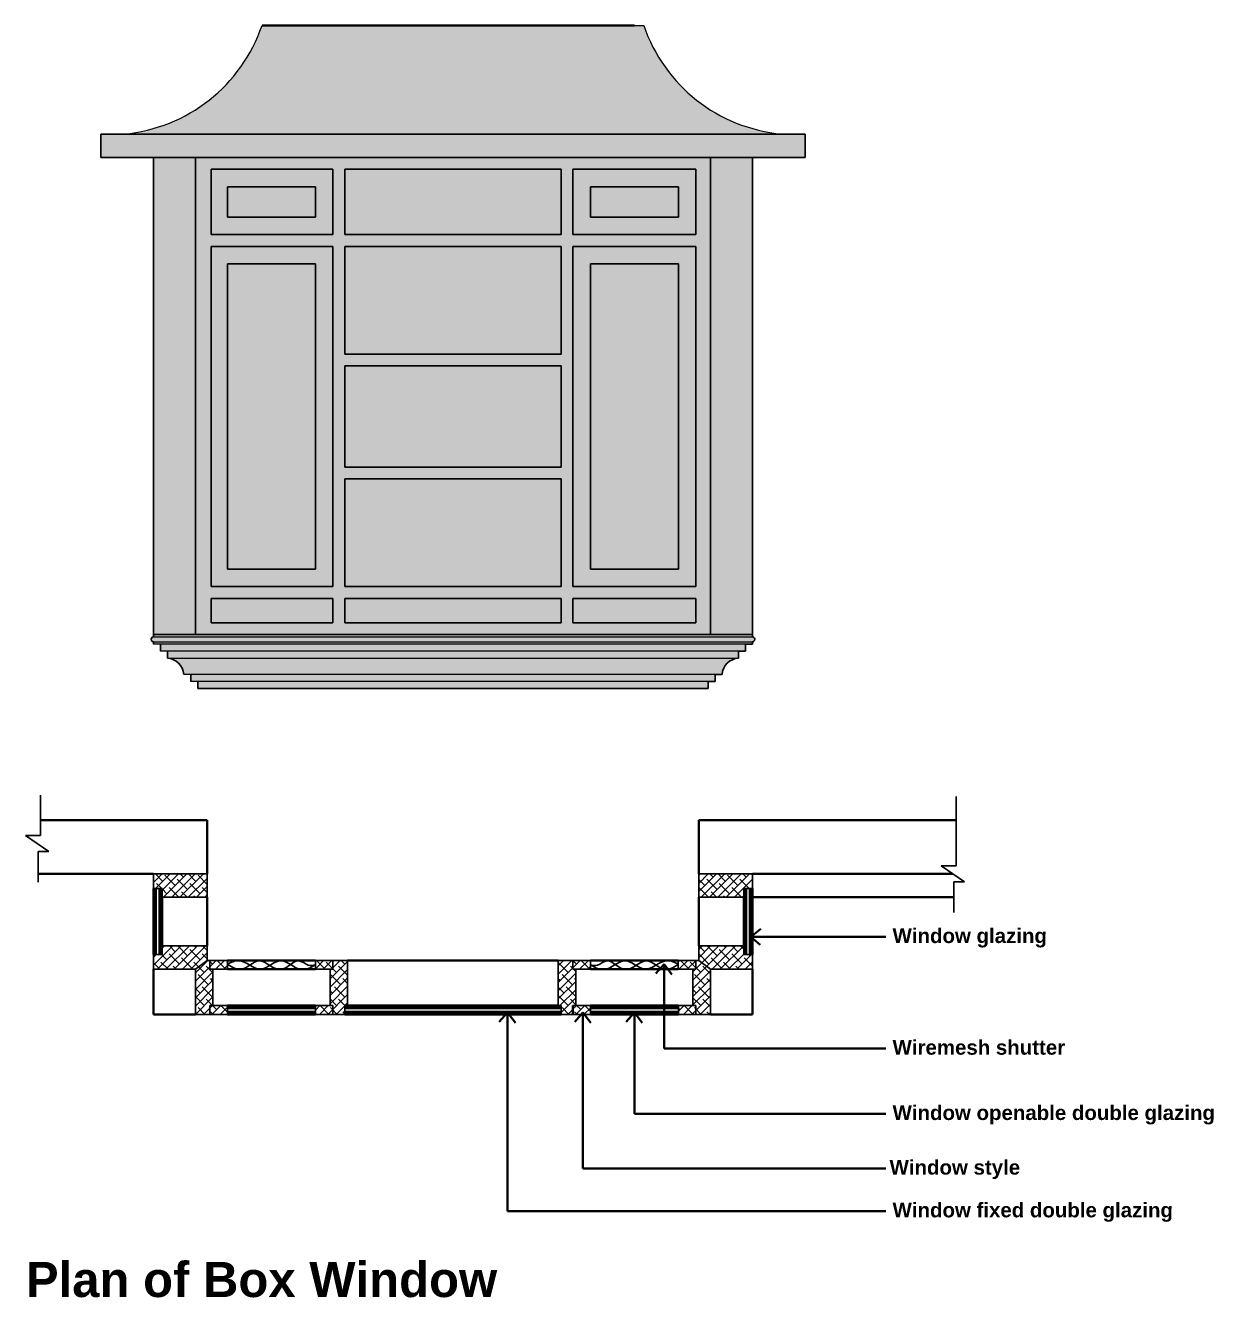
# Model space of a CAD drawing. Header units: inches. Extents: x 1352 to 5457, y 84 to 1168.
# Drawn here: x 1510.5 to 1530.81, y 156.52 to 178.26 of the extents above; entities that cross this region are included whole.
import ezdxf

# ---------------------------------------------------------------- set-up
doc = ezdxf.new("R2010")
doc.units = ezdxf.units.IN
doc.header["$MEASUREMENT"] = 0
doc.linetypes.add('DOT2', pattern=[0.125, 0, -0.125])
for name, color, linetype, lineweight in [('CILL', 250, 'Continuous', 9), ('contour', 250, 'DOT2', 35), ('text', 250, 'Continuous', 30), ('wall', 7, 'Continuous', 40), ('win', 250, 'Continuous', 30)]:
    doc.layers.add(name, color=color, linetype=linetype, lineweight=lineweight)
doc.styles.get("Standard").update_dxf_attribs({"font": 'arialbd.ttf', "height": 1.5})

msp = doc.modelspace()

# ---------------------------------------------------------------- hatches: boundary and pattern name
at = {"layer": 'CILL'}
h = msp.add_hatch(color=256, dxfattribs=at)
h.set_gradient(color1=(223, 255, 127), color2=(235, 255, 173), one_color=1, tint=0.8399999737739563, name='CYLINDER')
h.paths.add_polyline_path([(1522.691279037686, 167.4494964793122), (1512.931279037687, 167.4494964793122, -0.3613408978167643), (1513.211279037686, 167.169496479312), (1522.291279037686, 167.1694964793206), (1522.411279037687, 167.169496479312, -0.3613408978168007)])
h.paths.add_polyline_path([(1522.931279037686, 167.8094964793121), (1512.691279037687, 167.8094964793121, 1), (1512.691279037687, 167.7294964793123), (1522.931279037686, 167.7294964793122, 0.02340770531178867), (1522.935018119882, 167.7296716219449, 0.9542553662611031)])
h.paths.add_polyline_path([(1522.931279037685, 167.7294964793122), (1512.691279037687, 167.7294964793123), (1512.691279037687, 167.6894964793122), (1522.811279037686, 167.6894964793122), (1522.931279037686, 167.6894964793122)])
h.paths.add_polyline_path([(1522.931279037685, 167.8494964793122), (1521.311279037686, 167.8494964793119), (1512.691279037687, 167.8494964793122), (1512.691279037687, 167.8094964793121), (1522.931279037686, 167.8094964793121)])
h.paths.add_polyline_path([(1522.811279037686, 167.6894964793122), (1512.811279037687, 167.6894964793122), (1512.811279037688, 167.5694964793121), (1522.691279037686, 167.5694964793121), (1522.811279037685, 167.5694964793121)])
h.paths.add_polyline_path([(1522.291279037687, 167.1694964793206), (1513.331279037686, 167.1694964793121), (1513.331279037686, 167.0494964793121), (1522.171279037686, 167.0494964793121), (1522.291279037686, 167.0494964793121)])
h.paths.add_polyline_path([(1522.171279037686, 167.0494964793121), (1513.451279037687, 167.0494964793121), (1513.451279037687, 166.9294964793121), (1513.851279037687, 166.9294964793121), (1522.171279037686, 166.9294964793121)])
h = msp.add_hatch(color=256, dxfattribs=at)
h.set_gradient(color1=(223, 255, 127), color2=(235, 255, 173), one_color=1, tint=0.8399999737739563, name='CYLINDER')
h.paths.add_polyline_path([(1522.691279037686, 167.5694964793121), (1512.931279037687, 167.5694964793121), (1512.931279037687, 167.4494964793122), (1522.691279037686, 167.4494964793122)])
at = {"layer": 'contour'}
h = msp.add_hatch(color=256, dxfattribs=at)
h.set_gradient(color1=(171, 193, 62), color2=(196, 211, 120), one_color=1, tint=0.6499999761581421, name='CURVED')
h.paths.add_polyline_path([(1521.071821605662, 178.260726196606), (1520.913123144682, 178.260726196606), (1514.548215436081, 178.2607261966059, -0.2955549939621827), (1512.191279037691, 176.4051276271133), (1523.428758004057, 176.4051276271129, -0.2955549939627396)])
h = msp.add_hatch(color=256, dxfattribs=at)
h.set_gradient(color1=(216, 229, 140), one_color=1, tint=1, name='CYLINDER')
h.paths.add_polyline_path([(1523.831279037686, 176.4051276271128), (1511.791279037687, 176.4051276271133), (1511.791279037687, 176.0051276271129), (1513.151279037687, 176.0051276271129), (1522.931279037686, 176.0051276271129), (1523.831279037686, 176.0051276271128)])
h = msp.add_hatch(color=256, dxfattribs=at)
h.set_gradient(color1=(255, 223, 127), color2=(255, 226, 138), one_color=1, tint=0.7699999809265137, name='INVSPHERICAL')
h.paths.add_polyline_path([(1513.409047352219, 176.005127627113), (1512.691279037686, 176.0051276271129), (1512.691279037686, 167.8494964793122), (1513.409047352218, 167.8494964793121)])
h.paths.add_polyline_path([(1522.931279037686, 176.0051276271129), (1522.471279037686, 176.0051276271129), (1522.211279037679, 176.0051276271129), (1522.211279037679, 167.8494964793121), (1522.931279037686, 167.8494964793122)])
h = msp.add_hatch(color=256, dxfattribs=at)
h.set_gradient(color1=(149, 212, 147), one_color=1, tint=1, name='CURVED')
h.paths.add_polyline_path([(1522.211279037679, 176.005127627113), (1513.409047352218, 176.005127627113), (1513.409047352219, 167.8494964793121), (1514.311279037687, 167.8494964793119), (1522.211279037679, 167.8494964793122)])
h.paths.add_polyline_path([(1515.961279037687, 172.6417526585483), (1515.961279037687, 174.4851276271129), (1519.661279037689, 174.4851276271129), (1519.661279037688, 172.6417526585483)], flags=16)
h.paths.add_polyline_path([(1519.661279037688, 172.4417526585483), (1519.661279037688, 170.7134834058343), (1515.961279037688, 170.7134834058343), (1515.961279037687, 172.4417526585483)], flags=16)
h.paths.add_polyline_path([(1515.761279037687, 168.6694964793121), (1513.681458743155, 168.6694964793121), (1513.681458743155, 174.4851276271129), (1515.761279037687, 174.4851276271129)], flags=16)
h.paths.add_polyline_path([(1515.461279037687, 168.9694964793122), (1513.957590823698, 168.9694964793121), (1513.957590823698, 174.1851276271129), (1515.461279037687, 174.1851276271129)], flags=0)
h.paths.add_polyline_path([(1519.661279037688, 170.5134834058343), (1519.661279037688, 168.6694964793121), (1515.961279037687, 168.6694964793122), (1515.961279037687, 170.5134834058343)], flags=16)
h.paths.add_polyline_path([(1515.961279037687, 174.6851276271129), (1515.961279037687, 175.8051276271129), (1519.661279037689, 175.8051276271129), (1519.661279037688, 174.6851276271129)], flags=16)
h.paths.add_polyline_path([(1515.761279037687, 174.6851276271129), (1513.681458743155, 174.685127627113), (1513.681458743155, 175.8051276271129), (1515.761279037687, 175.8051276271129)], flags=16)
h.paths.add_polyline_path([(1515.461279037687, 174.9851276271129), (1513.957590823698, 174.985127627113), (1513.957590823698, 175.5051276271129), (1515.461279037687, 175.505127627113)], flags=0)
h.paths.add_polyline_path([(1519.861279037688, 174.4851276271129), (1521.964967251675, 174.485127627113), (1521.964967251675, 168.6694964793121), (1519.861279037688, 168.6694964793121)], flags=16)
h.paths.add_polyline_path([(1520.161279037688, 174.1851276271129), (1521.664967251675, 174.1851276271129), (1521.664967251675, 168.9694964793121), (1520.161279037688, 168.9694964793121)], flags=0)
h.paths.add_polyline_path([(1519.661279037689, 168.4694964793121), (1519.661279037689, 168.0494964793122), (1515.961279037687, 168.0494964793122), (1515.961279037688, 168.4694964793121)], flags=16)
h.paths.add_polyline_path([(1515.761279037687, 168.4694964793091), (1515.761279037687, 168.0494964793122), (1513.681458743155, 168.0494964793122), (1513.681458743155, 168.4694964793122)], flags=16)
h.paths.add_polyline_path([(1519.861279037688, 174.6851276271127), (1519.861279037689, 175.805127627113), (1521.964967251675, 175.8051276271129), (1521.964967251675, 174.685127627113)], flags=16)
h.paths.add_polyline_path([(1520.161279037688, 174.9851276271129), (1520.161279037688, 175.5051276271129), (1521.664967251675, 175.5051276271129), (1521.664967251675, 174.9851276271129)], flags=0)
h.paths.add_polyline_path([(1519.861279037688, 168.4694964793121), (1521.964967251675, 168.4694964793121), (1521.964967251675, 168.0494964793122), (1519.861279037688, 168.0494964793122)], flags=16)
h = msp.add_hatch(color=256, dxfattribs=at)
h.set_gradient(color1=(177, 205, 225), one_color=1, tint=1, name='CURVED')
h.paths.add_polyline_path([(1515.461279037687, 175.5051276271129), (1513.957590823698, 175.505127627113), (1513.957590823698, 174.9851276271129), (1515.461279037687, 174.9851276271129)])
h.paths.add_polyline_path([(1521.664967251676, 175.505127627113), (1520.161279037688, 175.5051276271129), (1520.161279037688, 174.9851276271129), (1521.664967251675, 174.9851276271129)])
h.paths.add_polyline_path([(1515.461279037687, 174.1851276271129), (1513.957590823698, 174.1851276271129), (1513.957590823698, 168.9694964793121), (1515.461279037687, 168.9694964793121)])
h.paths.add_polyline_path([(1521.664967251675, 174.1851276271129), (1520.161279037688, 174.1851276271129), (1520.161279037688, 168.9694964793121), (1521.664967251675, 168.9694964793121)])
h.paths.add_polyline_path([(1519.661279037688, 175.8051276271129), (1515.961279037687, 175.8051276271129), (1515.961279037687, 174.6851276271129), (1519.661279037688, 174.685127627113)])
h.paths.add_polyline_path([(1519.661279037689, 174.4851276271129), (1515.961279037687, 174.4851276271129), (1515.961279037688, 172.6417526585483), (1519.661279037688, 172.6417526585483)])
h.paths.add_polyline_path([(1519.661279037688, 172.4417526585483), (1515.961279037688, 172.4417526585483), (1515.961279037688, 170.7134834058343), (1519.661279037688, 170.7134834058343)])
h.paths.add_polyline_path([(1519.661279037688, 170.5134834058343), (1515.961279037687, 170.5134834058343), (1515.961279037687, 168.6694964793121), (1519.661279037688, 168.6694964793122)])
h.paths.add_polyline_path([(1515.761279037687, 168.4694964793121), (1513.681458743155, 168.4694964793122), (1513.681458743155, 168.0494964793122), (1515.761279037687, 168.0494964793122)])
h.paths.add_polyline_path([(1519.661279037688, 168.4694964793122), (1515.961279037688, 168.4694964793121), (1515.961279037687, 168.0494964793122), (1519.661279037688, 168.0494964793121)])
h.paths.add_polyline_path([(1521.964967251675, 168.4694964793121), (1519.861279037688, 168.4694964793121), (1519.861279037688, 168.0494964793122), (1521.964967251675, 168.0494964793122)])
h = msp.add_hatch(color=256, dxfattribs=at)
h.set_gradient(color1=(200, 227, 137), color2=(224, 239, 189), one_color=1, tint=0.8399999737739563, name='CURVED')
h.paths.add_polyline_path([(1515.761279037687, 174.4851276271129), (1513.681458743155, 174.4851276271129), (1513.681458743155, 168.6694964793121), (1515.761279037687, 168.6694964793121)])
h.paths.add_polyline_path([(1513.957590823698, 174.1851276271129), (1515.461279037687, 174.1851276271129), (1515.461279037687, 168.9694964793121), (1513.957590823698, 168.9694964793121)], flags=16)
h.paths.add_polyline_path([(1521.964967251675, 174.4851276271129), (1519.861279037688, 174.4851276271129), (1519.861279037688, 168.6694964793121), (1521.964967251675, 168.6694964793121)])
h.paths.add_polyline_path([(1520.161279037688, 174.1851276271129), (1521.664967251675, 174.1851276271129), (1521.664967251675, 168.9694964793121), (1520.161279037688, 168.9694964793121)], flags=16)
h.paths.add_polyline_path([(1521.964967251675, 175.805127627113), (1519.861279037688, 175.8051276271129), (1519.861279037688, 174.6851276271129), (1521.964967251675, 174.6851276271129)])
h.paths.add_polyline_path([(1521.664967251675, 174.9851276271129), (1520.161279037688, 174.9851276271129), (1520.161279037688, 175.5051276271129), (1521.664967251675, 175.5051276271129)], flags=16)
h.paths.add_polyline_path([(1515.761279037687, 175.8051276271129), (1513.681458743155, 175.8051276271129), (1513.681458743155, 174.6851276271129), (1515.761279037687, 174.6851276271129)])
h.paths.add_polyline_path([(1513.957590823698, 175.505127627113), (1515.461279037687, 175.5051276271129), (1515.461279037687, 174.9851276271129), (1513.957590823698, 174.985127627113)], flags=16)
at = {"layer": 'win'}
h = msp.add_hatch(dxfattribs=at)
h.set_pattern_fill('ANSI38', color=256, scale=0.8, style=0)
h.set_pattern_definition([(45, (-30.69034332258951, -113.0577896904117), (-0.07071067811865475, 0.07071067811865477), []), (135, (-30.69034332258951, -113.0577896904117), (-0.2121320343559643, 0.07071067811865477), [0.25, -0.15])])
h.paths.add_polyline_path([(1513.611279037687, 163.7606332871928), (1512.691279037686, 163.7606332871928), (1512.691279037686, 163.5106332871931), (1512.841279037685, 163.5106332871929), (1512.841279037685, 163.360633287193), (1513.611279037686, 163.3606332871926)])
h.paths.add_polyline_path([(1513.611279037686, 162.5306332871924), (1512.841279037685, 162.530633287192), (1512.841279037685, 162.380633287192), (1512.691279037685, 162.380633287192), (1512.691279037687, 162.1306332871923), (1513.409047352217, 162.1306332871923), (1513.611279037686, 162.2806332871914)])
h.paths.add_polyline_path([(1513.709047352216, 162.1306332871922), (1513.659047352215, 162.1306332871923), (1513.659047352215, 162.2806332871918), (1513.611279037687, 162.2806332871914), (1513.409047352217, 162.1306332871923), (1513.409047352218, 161.3606332871932), (1513.657590823697, 161.3606332871915), (1513.657590823697, 161.5106332871916), (1513.709047352219, 161.5106332871919)])
edge = h.paths.add_edge_path()
edge.add_spline(control_points=[(1513.959031110334, 162.2160680235924), (1513.958943088202, 162.2160234820584), (1513.95885506607, 162.2159789404322), (1513.958767043938, 162.215934398806)], knot_values=[0, 0, 0, 0, 0.0002775842756745648, 0.0002775842756745648, 0.0002775842756745648, 0.0002775842756745648], degree=3, periodic=0)
edge.add_spline(control_points=[(1513.959047352215, 162.2160762424137), (1513.974946811623, 162.2241217886076), (1513.990846250562, 162.2321641405947), (1514.006742185886, 162.239659759356)], knot_values=[0.0002946575978855338, 0.0002946575978855338, 0.0002946575978855338, 0.0002946575978855338, 0.05043477398810237, 0.05043477398810237, 0.05043477398810237, 0.05043477398810237], degree=3, periodic=0)
edge.add_line((1513.959047352215, 162.2160762424086), (1513.959047352215, 162.2806332871941))
edge.add_line((1513.959047352215, 162.2806332871941), (1513.659047352215, 162.2806332871924))
edge.add_line((1513.659047352215, 162.2806332871924), (1513.659047352215, 162.1306332871923))
edge.add_line((1513.659047352215, 162.1306332871923), (1513.709047352216, 162.1306332871923))
edge.add_line((1513.709047352216, 162.1306332871923), (1513.959047352216, 162.1306332871923))
edge.add_line((1513.959047352216, 162.1306332871923), (1513.959047352215, 162.2160762424995))
h.paths.add_polyline_path([(1513.957590823698, 161.510633287192), (1513.709047352219, 161.510633287192), (1513.657590823697, 161.5106332871916), (1513.657590823697, 161.3606332871916), (1513.957590823698, 161.3606332871916)])
h.paths.add_polyline_path([(1515.761279037687, 162.2806332871942), (1515.46127903769, 162.2806332871924), (1515.461279037689, 162.1306332871923), (1515.711279037688, 162.1306332871919), (1515.761279037688, 162.1306332871925)])
h.paths.add_polyline_path([(1516.011279037687, 162.2806332871924), (1515.761279037687, 162.2806332871921), (1515.761279037688, 162.1306332871924), (1515.711279037688, 162.1306332871923), (1515.711279037687, 161.510633287193), (1515.761279037687, 161.510633287193), (1515.761279037687, 161.3606332871932), (1515.961279037687, 161.3606332871932), (1515.961279037687, 161.5106332871933), (1516.011279037686, 161.5106332871931)])
h.paths.add_polyline_path([(1515.761279037687, 161.510633287193), (1515.711279037687, 161.510633287193), (1515.461279037685, 161.510633287193), (1515.461279037684, 161.3606332871932), (1515.761279037687, 161.3606332871932)])
h.paths.add_polyline_path([(1519.911279037686, 162.1306332871922), (1519.861279037684, 162.1306332871923), (1519.861279037682, 162.2806332871952), (1519.611279037686, 162.2806332871921), (1519.611279037686, 161.510633287193), (1519.661279037688, 161.5106332871934), (1519.661279037688, 161.3606332871932), (1519.861279037689, 161.3606332871932), (1519.861279037687, 161.5106332871933), (1519.911279037688, 161.510633287193)])
h.paths.add_polyline_path([(1520.161279037682, 162.280633287196), (1519.861279037682, 162.2806332871922), (1519.861279037684, 162.1306332871923), (1519.911279037686, 162.1306332871923), (1520.161279037684, 162.1306332871923)])
h.paths.add_polyline_path([(1520.161279037688, 161.5106332871979), (1519.911279037688, 161.5106332871964), (1519.861279037687, 161.5106332871933), (1519.861279037688, 161.3606332871932), (1520.007020146298, 161.3606332871932), (1520.033393452378, 161.3906332871939), (1520.056577499712, 161.3606332871932), (1520.161279037688, 161.3606332871932)])
h.paths.add_polyline_path([(1521.963510723158, 162.2806332871925), (1521.663510723158, 162.2806332871925), (1521.663510723157, 162.1306332871924), (1521.913510723157, 162.1306332871932), (1521.963510723157, 162.130633287192)])
h.paths.add_polyline_path([(1521.964967251675, 161.5106332871917), (1521.913510723153, 161.5106332871937), (1521.664967251675, 161.5106332871917), (1521.664967251675, 161.3606332871916), (1521.964967251675, 161.3606332871915)])
h.paths.add_polyline_path([(1522.211279037678, 162.1322885808264), (1522.011279037686, 162.2806332871914), (1521.963510723158, 162.2806332871924), (1521.963510723157, 162.130633287192), (1521.913510723157, 162.1306332871924), (1521.913510723153, 161.5106332871937), (1521.964967251675, 161.5106332871917), (1521.964967251675, 161.3606332871932), (1522.211279037679, 161.3606332871932)])
h.paths.add_polyline_path([(1522.931279037687, 162.380633287192), (1522.781279037688, 162.380633287192), (1522.781279037688, 162.5306332871921), (1522.011279037686, 162.5306332871924), (1522.011279037686, 162.2806332871912), (1522.213510723156, 162.1306332871923), (1522.931279037687, 162.1306332871923)])
h.paths.add_polyline_path([(1522.931279037686, 163.7606332871928), (1522.011279037687, 163.7606332871928), (1522.011279037686, 163.3606332871927), (1522.781279037688, 163.360633287193), (1522.781279037687, 163.5106332871931), (1522.931279037687, 163.5106332871931)])

# ---------------------------------------------------------------- linework, layer by layer
at = {"layer": 'CILL'}
for p, q in [((1520.913123144682, 178.260726196606), (1521.071821605662, 178.260726196606)), ((1512.691279037687, 167.8094964793121), (1522.931279037686, 167.8094964793121)), ((1512.691279037687, 167.7294964793123), (1522.931279037686, 167.7294964793122)), ((1522.811279037686, 167.6894964793122), (1512.691279037687, 167.6894964793122)), ((1522.691279037686, 167.5694964793121), (1512.811279037688, 167.5694964793121)), ((1512.931279037687, 167.4494964793122), (1522.691279037686, 167.4494964793122)), ((1522.291279037686, 167.1694964793206), (1513.211279037686, 167.169496479312)), ((1522.171279037686, 167.0494964793121), (1513.331279037687, 167.0494964793121))]:
    msp.add_line(p, q, dxfattribs=at)
for centre, radius, start, end in [((1511.937266854334, 179.1524288284721), 2.759019043116861, 275.2824807521713, 341.1437122748289), ((1523.682770187409, 179.1524288284722), 2.75901904311685, 198.856287725171, 264.7175192478194)]:
    msp.add_arc(centre, radius, start, end, dxfattribs=at)
at = {"layer": 'text', "linetype": 'Continuous'}
for p, q in [((1511.791279037686, 176.4051276271133), (1523.831279037686, 176.4051276271128)), ((1513.151279037687, 176.0051276271129), (1511.791279037687, 176.0051276271129)), ((1522.471279037686, 176.0051276271129), (1523.831279037686, 176.0051276271128)), ((1510.760705328683, 165.1063444389511), (1510.760705328683, 164.4197393333015)), ((1526.411279037686, 164.5828095312945), (1526.411279037686, 165.0847324888491)), ((1526.411279037686, 164.5828095312945), (1526.411279037686, 163.896204425645)), ((1510.760705328683, 164.4197393333015), (1510.504884652632, 164.4197393333015)), ((1510.504884652632, 164.4197393333015), (1510.904242822669, 164.1462581147262)), ((1510.904242822669, 164.1462581147262), (1510.7216765346, 164.1462581147262)), ((1510.7216765346, 164.1462581147262), (1510.7216765346, 163.6220782749733)), ((1526.411279037686, 163.896204425645), (1526.155458361634, 163.896204425645)), ((1526.155458361634, 163.896204425645), (1526.554816531672, 163.6227232070696)), ((1512.721279037685, 163.5106332871931), (1512.721279037685, 162.3806332871923)), ((1512.741279037685, 163.5106332871931), (1512.741279037685, 162.3806332871923)), ((1512.791279037685, 163.5106332871931), (1512.791279037685, 162.3806332871923)), ((1512.811279037684, 163.5106332871931), (1512.811279037684, 162.3806332871923)), ((1522.811279037688, 163.5106332871931), (1522.811279037688, 162.3806332871923)), ((1522.831279037688, 163.5106332871931), (1522.831279037688, 162.3806332871923)), ((1522.881279037688, 163.5106332871931), (1522.881279037688, 162.3806332871923)), ((1522.901279037687, 163.5106332871931), (1522.901279037687, 162.3806332871923)), ((1526.554816531672, 163.6227232070696), (1526.372250243603, 163.6227232070696)), ((1526.372250243603, 163.6227232070696), (1526.372250243603, 163.0985433673168)), ((1515.461279037685, 161.4806332871931), (1513.957590823698, 161.4806332871931)), ((1515.461279037685, 161.4606332871935), (1513.957590823698, 161.4606332871935)), ((1515.461279037685, 161.4106332871931), (1513.957590823698, 161.4106332871933)), ((1515.461279037685, 161.3906332871938), (1513.957590823698, 161.3906332871938)), ((1515.961279037687, 161.4806332871944), (1519.661279037688, 161.4806332871944)), ((1515.961279037687, 161.4606332871949), (1519.661279037688, 161.4606332871949)), ((1515.961279037687, 161.4106332871949), (1519.661279037688, 161.4106332871947)), ((1515.961279037687, 161.390633287195), (1519.661279037688, 161.3906332871954)), ((1520.161279037688, 161.4806332871931), (1521.664967251675, 161.4806332871931)), ((1520.161279037688, 161.4606332871935), (1521.664967251675, 161.4606332871935)), ((1520.161279037688, 161.4106332871931), (1521.664967251675, 161.4106332871933)), ((1520.161279037688, 161.3906332871938), (1521.664967251675, 161.3906332871938))]:
    msp.add_line(p, q, dxfattribs=at)
for points in [[(1513.958767043938, 162.215934398806), (1514.147320576893, 162.2777658605919), (1514.535664897199, 162.13443115062), (1514.862103786247, 162.2777658605919), (1515.216691662443, 162.1259992155428), (1515.46127903769, 162.2056332871962)], [(1515.46127903769, 162.2056332871962), (1515.337709966709, 162.2018866312392), (1515.196987371441, 162.2721418417591), (1514.870548482388, 162.1259992155428), (1514.499071213908, 162.274957944348), (1514.18952171715, 162.1288153181304), (1513.964396841364, 162.2103185663163)], [(1520.161279037684, 162.2056332871962), (1520.284848108666, 162.2018866312392), (1520.425570703936, 162.2721418417591), (1520.752009592987, 162.1259992155428), (1521.123486861468, 162.274957944348), (1521.433036358227, 162.1288153181304), (1521.658161234012, 162.2103185663163)], [(1521.663791031438, 162.215934398806), (1521.475237498482, 162.2777658605919), (1521.086893178177, 162.13443115062), (1520.760454289128, 162.2777658605919), (1520.405866412933, 162.1259992155428), (1520.161279037684, 162.2056332871962)]]:
    msp.add_spline(points, degree=3, dxfattribs=at)
at = {"layer": 'wall'}
for p, q in [((1520.913123144682, 178.2607261966059), (1514.548215436081, 178.2607261966059)), ((1510.760705328683, 164.6806332871927), (1513.611279037686, 164.6806332871929)), ((1513.611279037686, 164.6806332871929), (1513.611279037686, 163.7606332871928)), ((1522.011279037686, 164.6806332871929), (1526.411279037685, 164.6806332871929)), ((1522.011279037686, 164.6806332871929), (1522.011279037686, 163.7606332871928)), ((1512.691279037686, 163.7606332871928), (1510.7216765346, 163.7606332871928)), ((1522.931279037686, 163.7606332871928), (1526.353429695988, 163.7606332871928)), ((1512.691279037685, 163.5106332871931), (1512.691279037685, 162.380633287192)), ((1522.931279037687, 163.5106332871928), (1522.931279037687, 162.380633287192)), ((1512.841279037685, 163.360633287193), (1512.841279037685, 162.5306332871921)), ((1513.611279037686, 162.5306332871924), (1513.611279037686, 163.3606332871927)), ((1522.011279037686, 163.3606332871928), (1522.011279037686, 162.5306332871923)), ((1522.781279037687, 163.360633287193), (1522.781279037687, 162.5306332871921)), ((1522.931279037687, 163.360633287193), (1526.372250243603, 163.360633287193)), ((1522.011279037686, 162.5306332871924), (1522.011279037686, 162.6806332871924)), ((1522.781279037687, 162.5306332871921), (1522.781279037687, 162.6806332871922)), ((1522.931279037686, 162.380633287192), (1522.931279037687, 162.5306332871921)), ((1513.959047352215, 162.2806332871923), (1515.461279037687, 162.2806332871923)), ((1516.011279037687, 162.2806332871923), (1519.611279037686, 162.2806332871924)), ((1520.161279037682, 162.2806332871924), (1521.663510723158, 162.2806332871924)), ((1512.691279037687, 162.1306332871923), (1512.691279037686, 161.3606332871932)), ((1513.959047352216, 162.1306332871923), (1515.461279037688, 162.1306332871925)), ((1515.461279037688, 162.1306332871922), (1513.959047352216, 162.1306332871923)), ((1520.161279037684, 162.1306332871923), (1521.663510723157, 162.1306332871923)), ((1522.931279037687, 162.1306332871923), (1522.931279037686, 161.3606332871932)), ((1512.691279037686, 161.3606332871932), (1513.409047352219, 161.3606332871931)), ((1513.957590823698, 161.5106332871933), (1515.461279037687, 161.5106332871932)), ((1515.461279037687, 161.510633287193), (1513.957590823697, 161.5106332871932)), ((1515.461279037685, 161.5106332871944), (1513.957590823698, 161.5106332871938)), ((1513.957590823698, 161.3606332871932), (1515.461279037687, 161.3606332871932)), ((1515.961279037687, 161.3606332871932), (1519.661279037688, 161.3606332871932)), ((1516.011279037686, 161.5106332871933), (1519.611279037686, 161.510633287193)), ((1519.861279037686, 161.5106332871933), (1519.861279037686, 161.3606332871932)), ((1520.161279037688, 161.5106332871931), (1521.664967251675, 161.5106332871932)), ((1520.161279037688, 161.5106332871944), (1521.664967251675, 161.5106332871939)), ((1520.161279037688, 161.3606332871931), (1521.664967251675, 161.3606332871932)), ((1520.161279037688, 161.3606332871945), (1521.664967251675, 161.3606332871945)), ((1522.211279037679, 161.3606332871932), (1522.931279037686, 161.3606332871932))]:
    msp.add_line(p, q, dxfattribs=at)
at = {"layer": 'wall', "linetype": 'Continuous'}
for p, q in [((1522.901279037687, 162.6863615164915), (1523.075423886954, 162.8209409307696)), ((1525.209316411839, 162.6863615164915), (1522.901279037687, 162.6863615164915)), ((1522.901279037687, 162.6863615164915), (1523.061053382207, 162.5459022601075)), ((1521.419994274306, 162.2177057118258), (1521.279535017921, 162.0579313673063)), ((1521.419994274306, 162.2177057118258), (1521.554573688584, 162.0435608625587)), ((1521.419994274306, 162.2177057118258), (1521.419994274306, 160.7781809990274)), ((1518.744803751742, 161.3906332871953), (1518.604344495358, 161.2308589426758)), ((1518.744803751742, 161.3906332871953), (1518.87938316602, 161.2164884379282)), ((1518.744803751742, 161.3906332871953), (1518.744803751742, 157.9985772280483)), ((1520.033393452378, 161.3906332871938), (1519.892934195994, 161.2308589426743)), ((1520.033393452378, 161.3906332871938), (1520.167972866656, 161.2164884379267)), ((1520.033393452378, 161.3906332871938), (1520.033393452378, 158.7285011822885)), ((1520.913123144681, 161.3906332871938), (1520.772663888297, 161.2308589426743)), ((1520.913123144681, 161.3906332871938), (1521.047702558959, 161.2164884379267)), ((1520.913123144681, 161.3906332871938), (1520.913123144681, 159.6620158726637)), ((1525.209316411839, 160.7781809990274), (1521.419994274306, 160.7781809990274)), ((1525.209316411839, 159.6620158726637), (1520.913123144681, 159.6620158726637)), ((1525.209316411839, 158.7285011822885), (1520.033393452378, 158.7285011822885)), ((1525.209316411839, 157.9985772280483), (1518.744803751742, 157.9985772280483))]:
    msp.add_line(p, q, dxfattribs=at)
at = {"layer": 'win'}
for p, q in [((1511.791279037686, 176.4051276271132), (1511.791279037686, 176.0051276271129)), ((1523.831279037686, 176.4051276271129), (1523.831279037686, 176.0051276271128)), ((1512.691279037686, 176.0051276271129), (1512.691279037686, 167.8494964793122)), ((1512.691279037686, 176.0051276271129), (1522.931279037686, 176.0051276271129)), ((1513.409047352219, 176.0051276271129), (1513.409047352219, 167.8494964793122)), ((1522.211279037679, 176.0051276271129), (1522.211279037679, 167.8494964793122)), ((1522.931279037686, 176.0051276271129), (1522.931279037686, 167.8494964793122)), ((1513.681458743155, 175.8051276271129), (1515.761279037687, 175.8051276271129)), ((1513.681458743155, 175.8051276271129), (1513.681458743155, 174.6851276271129)), ((1515.761279037687, 175.8051276271129), (1515.761279037687, 174.6851276271129)), ((1515.961279037687, 175.8051276271129), (1515.961279037687, 174.6851276271129)), ((1515.961279037687, 175.8051276271129), (1519.661279037688, 175.8051276271129)), ((1519.661279037688, 175.8051276271129), (1519.661279037688, 174.6851276271129)), ((1519.861279037688, 175.8051276271129), (1519.861279037688, 174.6851276271129)), ((1519.861279037688, 175.8051276271129), (1521.964967251675, 175.8051276271129)), ((1521.964967251675, 175.8051276271129), (1521.964967251675, 174.6851276271129)), ((1513.957590823698, 175.5051276271129), (1515.461279037687, 175.5051276271129)), ((1513.957590823698, 175.5051276271129), (1513.957590823698, 174.9851276271129)), ((1515.461279037687, 175.5051276271129), (1515.461279037687, 174.9851276271129)), ((1520.161279037688, 175.5051276271129), (1521.664967251675, 175.5051276271129)), ((1520.161279037688, 175.5051276271129), (1520.161279037688, 174.9851276271129)), ((1521.664967251675, 175.5051276271129), (1521.664967251675, 174.9851276271129)), ((1513.957590823698, 174.9851276271129), (1515.461279037687, 174.9851276271129)), ((1520.161279037688, 174.9851276271129), (1521.664967251675, 174.9851276271129)), ((1513.681458743155, 174.6851276271129), (1515.761279037687, 174.6851276271129)), ((1515.961279037687, 174.6851276271129), (1519.661279037688, 174.6851276271129)), ((1519.861279037688, 174.6851276271129), (1521.964967251675, 174.6851276271129)), ((1513.681458743155, 174.4851276271129), (1515.761279037687, 174.4851276271129)), ((1513.681458743155, 174.485127627113), (1513.681458743155, 168.6694964793122)), ((1515.761279037687, 174.4851276271129), (1515.761279037687, 168.6694964793122)), ((1515.961279037687, 174.4851276271129), (1515.961279037687, 172.6417526585483)), ((1515.961279037687, 174.4851276271129), (1519.661279037688, 174.4851276271129)), ((1519.661279037688, 174.4851276271129), (1519.661279037688, 172.6417526585483)), ((1519.861279037689, 174.4851276271129), (1521.964967251675, 174.4851276271129)), ((1519.861279037688, 174.4851276271129), (1519.861279037688, 168.6694964793121)), ((1521.964967251675, 174.4851276271129), (1521.964967251675, 168.6694964793121)), ((1513.957590823698, 174.1851276271129), (1515.461279037687, 174.1851276271129)), ((1513.957590823698, 174.1851276271129), (1513.957590823698, 168.9694964793121)), ((1515.461279037687, 174.1851276271129), (1515.461279037687, 168.9694964793121)), ((1520.161279037688, 174.1851276271129), (1521.664967251675, 174.1851276271129)), ((1520.161279037688, 174.1851276271129), (1520.161279037688, 168.9694964793121)), ((1521.664967251675, 174.1851276271129), (1521.664967251675, 168.9694964793121)), ((1515.961279037688, 172.6417526585483), (1519.661279037687, 172.6417526585483)), ((1515.961279037687, 172.4417526585483), (1519.661279037688, 172.4417526585483)), ((1515.961279037688, 172.4417526585483), (1515.961279037688, 170.7134834058343)), ((1519.661279037688, 172.4417526585483), (1519.661279037688, 170.7134834058343)), ((1515.961279037688, 170.7134834058343), (1519.661279037687, 170.7134834058343)), ((1515.961279037687, 170.5134834058343), (1515.961279037687, 168.6694964793121)), ((1515.961279037687, 170.5134834058343), (1519.661279037688, 170.5134834058343)), ((1519.661279037688, 170.5134834058343), (1519.661279037688, 168.6694964793121)), ((1513.957590823698, 168.9694964793121), (1515.461279037687, 168.9694964793121)), ((1520.161279037688, 168.9694964793121), (1521.664967251675, 168.9694964793121)), ((1513.681458743155, 168.6694964793121), (1515.761279037687, 168.6694964793121)), ((1515.961279037686, 168.6694964793122), (1519.661279037688, 168.6694964793122)), ((1519.861279037688, 168.6694964793121), (1521.964967251675, 168.6694964793121)), ((1513.681458743155, 168.4694964793122), (1515.761279037687, 168.4694964793121)), ((1513.681458743155, 168.4694964793121), (1513.681458743155, 168.0494964793122)), ((1515.761279037687, 168.4694964793121), (1515.761279037687, 168.0494964793122)), ((1515.961279037687, 168.4694964793121), (1519.661279037688, 168.4694964793121)), ((1515.961279037688, 168.4694964793121), (1515.961279037687, 168.0494964793122)), ((1519.661279037688, 168.4694964793121), (1519.661279037688, 168.0494964793122)), ((1519.861279037688, 168.4694964793121), (1521.964967251675, 168.4694964793121)), ((1519.861279037688, 168.4694964793121), (1519.861279037688, 168.0494964793122)), ((1521.964967251675, 168.4694964793121), (1521.964967251675, 168.0494964793122)), ((1512.691279037687, 167.8494964793122), (1522.931279037686, 167.8494964793122)), ((1512.691279037687, 167.8494964793122), (1512.691279037687, 167.8094964793121)), ((1514.311279037687, 167.8494964793119), (1512.691279037687, 167.8494964793122)), ((1513.681458743155, 168.0494964793122), (1515.761279037687, 168.0494964793122)), ((1515.961279037687, 168.0494964793122), (1519.661279037688, 168.0494964793122)), ((1519.861279037688, 168.0494964793122), (1521.964967251675, 168.0494964793122)), ((1521.311279037686, 167.8494964793119), (1522.931279037686, 167.8494964793122)), ((1522.931279037686, 167.8494964793122), (1522.931279037686, 167.8094964793121)), ((1512.691279037687, 167.7294964793119), (1512.691279037687, 167.6894964793121)), ((1512.811279037687, 167.6894964793122), (1512.811279037688, 167.5694964793122)), ((1522.811279037686, 167.6894964793122), (1522.811279037685, 167.5694964793122)), ((1522.811279037686, 167.6894964793122), (1522.931279037686, 167.6894964793122)), ((1522.931279037686, 167.7294964793119), (1522.931279037686, 167.6894964793121)), ((1512.931279037687, 167.5694964793121), (1512.931279037687, 167.4494964793122)), ((1522.691279037686, 167.5694964793121), (1522.691279037686, 167.4494964793122)), ((1522.691279037686, 167.5694964793121), (1522.811279037685, 167.5694964793121)), ((1513.331279037687, 167.0494964793121), (1513.331279037687, 167.1694964793121)), ((1513.451279037687, 166.9294964793121), (1513.451279037687, 167.0494964793121)), ((1522.171279037686, 167.0494964793121), (1522.291279037686, 167.0494964793121)), ((1522.171279037686, 166.9294964793121), (1522.171279037686, 167.0494964793121)), ((1522.291279037686, 167.1694964793121), (1522.411279037687, 167.169496479312)), ((1522.291279037686, 167.0494964793121), (1522.291279037686, 167.1694964793121)), ((1513.451279037687, 166.9294964793121), (1522.171279037686, 166.9294964793121)), ((1513.851279037687, 166.9294964793121), (1513.451279037687, 166.9294964793121)), ((1512.691279037686, 163.7606332871928), (1513.611279037686, 163.7606332871928)), ((1512.691279037686, 163.7606332871928), (1512.691279037686, 163.5106332871931)), ((1513.611279037686, 163.3606332871927), (1513.611279037687, 163.7606332871928)), ((1522.011279037686, 163.7606332871928), (1522.931279037686, 163.7606332871928)), ((1522.011279037686, 163.7606332871928), (1522.011279037686, 163.3606332871927)), ((1522.931279037686, 163.7606332871928), (1522.931279037687, 163.5106332871931)), ((1512.841279037685, 163.5106332871929), (1512.691279037685, 163.5106332871931)), ((1512.841279037685, 163.360633287193), (1512.841279037685, 163.5106332871929)), ((1522.781279037687, 163.5106332871931), (1522.931279037687, 163.5106332871931)), ((1522.781279037687, 163.5106332871931), (1522.781279037687, 163.3606332871931)), ((1513.611279037686, 163.3606332871927), (1512.841279037685, 163.360633287193)), ((1522.011279037686, 163.3606332871927), (1522.781279037687, 163.360633287193)), ((1513.611279037686, 162.5306332871924), (1512.841279037685, 162.5306332871921)), ((1512.841279037685, 162.5306332871921), (1512.841279037685, 162.380633287192)), ((1513.611279037686, 162.5306332871924), (1513.611279037686, 162.2806332871924)), ((1522.011279037686, 162.5306332871924), (1522.781279037687, 162.5306332871921)), ((1522.011279037686, 162.2806332871914), (1522.011279037686, 162.5306332871924)), ((1522.781279037687, 162.5306332871921), (1522.781279037687, 162.380633287192)), ((1512.841279037685, 162.380633287192), (1512.691279037685, 162.380633287192)), ((1512.691279037685, 162.380633287192), (1512.691279037687, 162.1306332871923)), ((1513.611279037686, 162.2806332871914), (1513.409047352216, 162.1306332871923)), ((1513.611279037686, 162.2806332871914), (1513.659047352215, 162.2806332871918)), ((1513.659047352215, 162.2806332871924), (1513.659047352216, 162.1306332871923)), ((1513.659047352215, 162.2806332871924), (1513.959047352215, 162.2806332871942)), ((1513.959047352215, 162.2806332871942), (1513.959047352216, 162.1306332871941)), ((1515.461279037687, 162.2806332871903), (1515.461279037688, 162.1306332871907)), ((1515.46127903769, 162.280633287196), (1515.461279037689, 162.1306332871959)), ((1515.46127903769, 162.2806332871924), (1515.761279037687, 162.2806332871942)), ((1515.761279037687, 162.2806332871921), (1515.761279037688, 162.1306332871925)), ((1515.761279037687, 162.2806332871921), (1516.011279037687, 162.2806332871924)), ((1516.011279037687, 162.2806332871921), (1516.011279037686, 161.5106332871933)), ((1519.611279037686, 162.2806332871921), (1519.611279037686, 161.5106332871933)), ((1519.611279037686, 162.2806332871921), (1519.861279037682, 162.2806332871952)), ((1519.861279037682, 162.2806332871924), (1519.861279037684, 162.1306332871923)), ((1519.861279037682, 162.2806332871924), (1520.161279037682, 162.280633287196)), ((1520.161279037682, 162.280633287196), (1520.161279037684, 162.1306332871959)), ((1521.663510723158, 162.2806332871942), (1521.663510723157, 162.1306332871941)), ((1521.663510723158, 162.2806332871925), (1521.963510723158, 162.2806332871925)), ((1521.963510723158, 162.2806332871924), (1521.963510723157, 162.1306332871923)), ((1521.963510723158, 162.2806332871924), (1522.011279037686, 162.2806332871914)), ((1522.011279037686, 162.2806332871914), (1522.213510723156, 162.1306332871923)), ((1522.781279037687, 162.380633287192), (1522.931279037687, 162.380633287192)), ((1522.931279037686, 162.380633287192), (1522.931279037687, 162.1306332871923)), ((1513.409047352216, 162.1306332871923), (1512.691279037686, 162.1306332871923)), ((1513.409047352216, 162.1306332871936), (1513.409047352218, 161.3606332871932)), ((1513.659047352216, 162.1306332871923), (1513.709047352216, 162.1306332871923)), ((1513.709047352216, 162.1306332871932), (1513.709047352219, 161.5106332871939)), ((1513.709047352216, 162.1306332871923), (1513.959047352216, 162.1306332871923)), ((1515.461279037689, 162.1306332871923), (1515.711279037688, 162.1306332871919)), ((1515.711279037688, 162.1306332871925), (1515.711279037687, 161.5106332871933)), ((1515.711279037688, 162.1306332871923), (1515.761279037688, 162.1306332871925)), ((1519.861279037684, 162.1306332871923), (1519.911279037686, 162.1306332871923)), ((1519.911279037686, 162.1306332871957), (1519.911279037688, 161.5106332871964)), ((1519.911279037686, 162.1306332871923), (1520.161279037684, 162.1306332871923)), ((1521.663510723157, 162.1306332871924), (1521.913510723157, 162.1306332871932)), ((1521.913510723157, 162.1306332871932), (1521.913510723153, 161.5106332871939)), ((1521.913510723157, 162.1306332871924), (1521.963510723157, 162.130633287192)), ((1522.211279037679, 161.3606332871932), (1522.211279037679, 162.1306332871923)), ((1522.213510723157, 162.1306332871923), (1522.931279037686, 162.1306332871923)), ((1513.409047352219, 161.3606332871932), (1513.657590823697, 161.3606332871916)), ((1513.657590823697, 161.5106332871917), (1513.657590823697, 161.3606332871916)), ((1513.657590823697, 161.5106332871917), (1513.657590823697, 161.3606332871916)), ((1513.657590823697, 161.5106332871917), (1513.709047352219, 161.510633287192)), ((1513.657590823697, 161.3606332871916), (1513.957590823698, 161.3606332871916)), ((1513.709047352219, 161.510633287192), (1513.957590823698, 161.510633287192)), ((1513.957590823698, 161.5106332871917), (1513.957590823698, 161.3606332871916)), ((1513.957590823698, 161.3606332871945), (1513.957590823698, 161.5106332871933)), ((1515.461279037687, 161.5106332871933), (1515.461279037687, 161.3606332871932)), ((1515.461279037685, 161.5106332871951), (1515.461279037684, 161.3606332871982)), ((1515.461279037687, 161.510633287193), (1515.711279037687, 161.5106332871927)), ((1515.461279037687, 161.3606332871932), (1515.761279037687, 161.3606332871932)), ((1515.711279037687, 161.510633287193), (1515.761279037687, 161.510633287193)), ((1515.761279037687, 161.5106332871933), (1515.761279037687, 161.3606332871932)), ((1515.761279037687, 161.3606332871932), (1515.961279037687, 161.3606332871932)), ((1515.961279037687, 161.5106332871933), (1515.961279037687, 161.3606332871932)), ((1515.961279037687, 161.5106332871933), (1516.011279037686, 161.5106332871932)), ((1519.611279037686, 161.510633287193), (1519.661279037688, 161.5106332871934)), ((1519.661279037688, 161.510633287196), (1519.661279037688, 161.3606332871959)), ((1519.661279037688, 161.3606332871932), (1519.861279037686, 161.3606332871932)), ((1519.861279037687, 161.5106332871933), (1519.861279037688, 161.3606332871964)), ((1519.861279037687, 161.5106332871933), (1519.911279037688, 161.510633287193)), ((1519.861279037688, 161.3606332871932), (1520.161279037688, 161.3606332871932)), ((1519.911279037688, 161.5106332871964), (1520.161279037688, 161.5106332871979)), ((1520.161279037688, 161.5106332871951), (1520.161279037688, 161.3606332871982)), ((1521.664967251675, 161.5106332871917), (1521.664967251675, 161.3606332871916)), ((1521.664967251675, 161.3606332871945), (1521.664967251675, 161.5106332871933)), ((1521.664967251675, 161.5106332871917), (1521.913510723153, 161.5106332871902)), ((1521.664967251675, 161.3606332871916), (1521.964967251675, 161.3606332871916)), ((1521.913510723153, 161.5106332871937), (1521.964967251675, 161.5106332871917)), ((1521.964967251675, 161.5106332871917), (1521.964967251675, 161.3606332871916)), ((1521.964967251675, 161.3606332871932), (1522.211279037679, 161.3606332871932))]:
    msp.add_line(p, q, dxfattribs=at)
for centre, radius, start, end in [((1512.691279037687, 167.7694964793122), 0.03999999999996362, 89.99999999934863, 270), ((1522.931279037686, 167.7694964793122), 0.03999999999996362, 270, 90.00000000065138), ((1512.902850018837, 167.141067460463), 0.3097364505204361, 5.266278926726982, 84.73372107308265), ((1522.719708056536, 167.141067460463), 0.3097364505204361, 95.26627892691086, 174.7337210732739)]:
    msp.add_arc(centre, radius, start, end, dxfattribs=at)

# ---------------------------------------------------------------- texts
at = {"layer": 'text'}
msp.add_text('Plan of Box Window', height=0.6, dxfattribs=at).set_placement((1510.512811184165, 156.5289799020072))
at = {"layer": 'win'}
for s, p in [('Window glazing', (1525.325482323001, 162.5791605267569)), ('Wiremesh shutter', (1525.325482323001, 160.6709800092928)), ('Window openable double glazing', (1525.325482323001, 159.5548148829291)), ('Window style         ', (1525.274170762487, 158.6213001925539)), ('Window fixed double glazing', (1525.325482323001, 157.8913762383138))]:
    msp.add_text(s, height=0.25, dxfattribs=at).set_placement(p)

doc.saveas('drawing.dxf')
